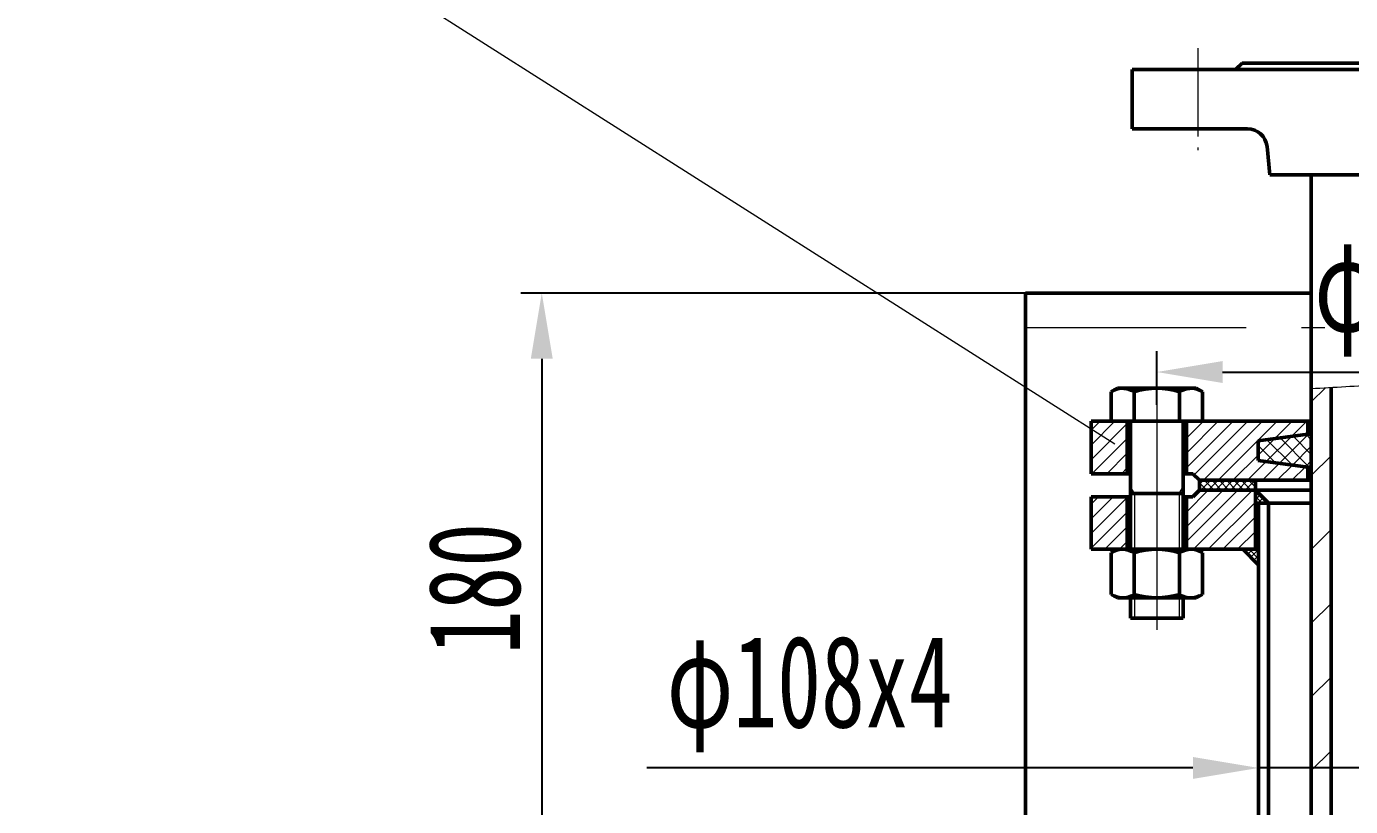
# Model space of a CAD drawing. Header units: millimetres. Extents: x 17368 to 100025, y -24769 to 12950.
# Drawn here: x 45380 to 45430.4, y -8972.7 to -8943 of the extents above; entities that cross this region are included whole.
import ezdxf

# ---------------------------------------------------------------- set-up
doc = ezdxf.new("R2010")
doc.units = ezdxf.units.MM
doc.header["$LTSCALE"] = 2.8
for name, pattern in [('AM_ISO02W050', [7.5, 6, -1.5]), ('AM_ISO02W050x2', [3.75, 3, -0.75]), ('AM_ISO08W050', [18, 12, -1.5, 3, -1.5]), ('AM_ISO08W050x2', [9, 6, -0.75, 1.5, -0.75])]:
    doc.linetypes.add(name, pattern=pattern)
doc.layers.get('0').update_dxf_attribs({"lineweight": 50})
doc.layers.get('Defpoints').update_dxf_attribs({"lineweight": 50})
for name, color, linetype, lineweight in [('AM_0N', 7, 'Continuous', 50), ('AM_3N', 6, 'AM_ISO02W050', 15), ('AM_4N', 3, 'Continuous', 15), ('AM_7N', 4, 'AM_ISO08W050', 15), ('细实线', 5, 'Continuous', 15)]:
    doc.layers.add(name, color=color, linetype=linetype, lineweight=lineweight)
doc.styles.add('仿宋体', font='', dxfattribs={"width": 0.7, "height": 3.5})
doc.styles.get('仿宋体').set_extended_font_data('FangSong_GB2312')
doc.dimstyles.new('ISO-25', dxfattribs={"dimtxt": 3.5, "dimasz": 2.5, "dimexe": 1.25, "dimexo": 0.625, "dimtad": 1, "dimdsep": 46, "dimtxsty": '仿宋体', "dimcen": 2.5, "dimadec": 0, "dimazin": 0, "dimtfac": 1, "dimtmove": 0, "dimatfit": 1, "dimfxl": 0, "dimarcsym": 0})
pattern_1 = [(45, (37331.3713, -9270.0737), (-0.280633004, 0.280633004), [])]

# ---------------------------------------------------------------- blocks, each defined once
blk = doc.blocks.new('*D1254')
at = {"layer": 'Defpoints', "color": 0, "lineweight": 15}
for p in [(45360.081, -8799.547), (45435.413, -8799.547), (45464.288, -9383.659)]:
    blk.add_point(p, dxfattribs=at)
at = {"layer": '细实线', "color": 0, "lineweight": -2}
for p, q in [((45434.788, -8799.547), (45359.281, -8799.547)), ((45360.081, -9381.159), (45360.081, -8802.047)), ((45463.663, -9383.659), (45359.281, -9383.659))]:
    blk.add_line(p, q, dxfattribs=at)
at = {"layer": '细实线', "color": 0, "lineweight": 15}
for points in [[(45359.664, -8802.047), (45360.497, -8802.047), (45360.081, -8799.547)], [(45359.664, -9381.159), (45360.497, -9381.159), (45360.081, -9383.659)]]:
    blk.add_solid(points, dxfattribs=at)
at = {"layer": '细实线', "color": 0, "lineweight": 15, "insert": (45357.531, -9091.603), "char_height": 3.5, "attachment_point": 5, "rotation": 90, "style": '仿宋体'}
blk.add_mtext('～4670', dxfattribs=at)
blk = doc.blocks.new('*D1257')
at = {"layer": 'Defpoints', "color": 0, "lineweight": 15}
for p in [(45444.288, -8956.154), (45423.038, -8958.022), (45444.288, -8958.023)]:
    blk.add_point(p, dxfattribs=at)
at = {"layer": '细实线', "color": 0, "lineweight": -2}
for p, q in [((45423.038, -8957.397), (45423.038, -8955.354)), ((45444.288, -8957.398), (45444.288, -8955.354)), ((45425.538, -8956.154), (45441.788, -8956.154))]:
    blk.add_line(p, q, dxfattribs=at)
at = {"layer": '细实线', "color": 0, "lineweight": 15}
for points in [[(45425.538, -8955.737), (45425.538, -8956.57), (45423.038, -8956.154)], [(45441.788, -8955.737), (45441.788, -8956.57), (45444.288, -8956.154)]]:
    blk.add_solid(points, dxfattribs=at)
at = {"layer": '细实线', "color": 0, "lineweight": 15, "insert": (45432.799, -8953.339), "char_height": 3.5, "attachment_point": 5, "style": '仿宋体'}
blk.add_mtext('φ170', dxfattribs=at)
blk = doc.blocks.new('*D1273')
at = {"layer": 'Defpoints', "color": 0, "linetype": 'Continuous', "lineweight": 15}
for p in [(45422.123, -8953.147), (45399.638, -8975.647), (45422.123, -8975.647)]:
    blk.add_point(p, dxfattribs=at)
at = {"layer": '细实线', "color": 0, "linetype": 'Continuous', "lineweight": -2}
for p, q in [((45421.498, -8953.147), (45398.838, -8953.147)), ((45399.638, -8955.647), (45399.638, -8973.147)), ((45421.498, -8975.647), (45398.838, -8975.647))]:
    blk.add_line(p, q, dxfattribs=at)
at = {"layer": '细实线', "color": 0, "linetype": 'Continuous', "lineweight": 15}
for points in [[(45399.221, -8955.647), (45400.054, -8955.647), (45399.638, -8953.147)], [(45399.221, -8973.147), (45400.054, -8973.147), (45399.638, -8975.647)]]:
    blk.add_solid(points, dxfattribs=at)
at = {"layer": '细实线', "color": 0, "linetype": 'Continuous', "lineweight": 15, "insert": (45397.088, -8964.397), "char_height": 3.5, "attachment_point": 5, "rotation": 90, "style": '仿宋体'}
blk.add_mtext('180', dxfattribs=at)
blk = doc.blocks.new('*D1482')
at = {"layer": 'Defpoints', "color": 0, "lineweight": 15}
for p in [(45426.913, -8971.22), (45426.913, -8971.52), (45440.413, -8971.52)]:
    blk.add_point(p, dxfattribs=at)
at = {"layer": '细实线', "color": 0, "lineweight": -2}
for p, q in [((45426.913, -8970.895), (45426.913, -8970.42)), ((45440.413, -8970.895), (45440.413, -8970.42)), ((45424.413, -8971.22), (45403.631, -8971.22)), ((45440.413, -8971.22), (45426.913, -8971.22)), ((45442.913, -8971.22), (45445.413, -8971.22))]:
    blk.add_line(p, q, dxfattribs=at)
at = {"layer": '细实线', "color": 0, "lineweight": 15}
for points in [[(45424.413, -8970.803), (45424.413, -8971.636), (45426.913, -8971.22)], [(45442.913, -8970.803), (45442.913, -8971.636), (45440.413, -8971.22)]]:
    blk.add_solid(points, dxfattribs=at)
at = {"layer": '细实线', "color": 0, "lineweight": 15, "insert": (45409.828, -8968.405), "char_height": 3.5, "attachment_point": 5, "style": '仿宋体'}
blk.add_mtext('φ108x4', dxfattribs=at)

msp = doc.modelspace()

# ---------------------------------------------------------------- hatches: boundary and pattern name
at = {"layer": '细实线', "lineweight": 15}
h = msp.add_hatch(dxfattribs=at)
h.set_pattern_fill('ANSI31', color=256, scale=0.125, style=0)
h.set_pattern_definition(pattern_1)
h.paths.add_polyline_path([(45421.9127, -8958.02243), (45420.5377, -8958.02242), (45420.5377, -8960.02242), (45421.9127, -8960.02243)])
h.paths.add_polyline_path([(45426.88876, -8958.77246), (45428.7877, -8958.52246), (45428.7877, -8958.02246), (45424.1627, -8958.02244), (45424.1627, -8960.02244), (45424.4127, -8960.02244), (45424.6627, -8960.27244), (45428.7877, -8960.27246), (45428.7877, -8959.77246), (45426.88876, -8959.52246)])
h.paths.add_polyline_path([(45443.1627, -8958.02252), (45438.5377, -8958.0225), (45438.5377, -8958.52246), (45440.43664, -8958.77246), (45440.43664, -8959.52246), (45438.5377, -8959.77246), (45438.5377, -8960.2725), (45442.6627, -8960.27252), (45442.9127, -8960.02252), (45443.1627, -8960.02252)])
h.paths.add_polyline_path([(45446.7877, -8958.02253), (45445.4127, -8958.02253), (45445.4127, -8960.02253), (45446.7877, -8960.02253)])
h = msp.add_hatch(dxfattribs=at)
h.set_pattern_fill('ANSI37', color=256, scale=0.125, style=0)
h.set_pattern_definition([(45, (37331.3713, -9270.0737), (-0.280633004, 0.280633004), []), (135, (37331.3713, -9270.0737), (-0.280633004, -0.280633004), [])])
h.paths.add_polyline_path([(45428.9158, -8958.52246), (45428.7877, -8958.52246), (45426.88876, -8958.77246), (45426.88876, -8959.52246), (45428.7877, -8959.77246), (45428.9158, -8959.77246)])
h.paths.add_polyline_path([(45440.43664, -8958.77246), (45438.5377, -8958.52246), (45438.41271, -8958.52246), (45438.41271, -8959.77246), (45438.5377, -8959.77246), (45440.43664, -8959.52246)])
at = {"layer": '细实线', "linetype": 'Continuous', "lineweight": 15}
h = msp.add_hatch(dxfattribs=at)
h.set_pattern_fill('ANSI37', color=5, scale=0.0625, style=0)
h.set_pattern_definition([(45, (37331.3713, -9270.0737), (-0.140316502, 0.140316502), []), (135, (37331.3713, -9270.0737), (-0.140316502, -0.140316502), [])])
h.paths.add_polyline_path([(45426.7877, -8960.27245), (45424.6627, -8960.27244), (45424.6627, -8960.64745), (45426.7877, -8960.64745)])
at = {"layer": '细实线', "lineweight": 15}
h = msp.add_hatch(dxfattribs=at)
h.set_pattern_fill('ANSI31', color=256, scale=0.125, style=0)
h.set_pattern_definition(pattern_1)
h.paths.add_polyline_path([(45421.9127, -8960.89745), (45420.5377, -8960.89745), (45420.53769, -8962.89745), (45421.91269, -8962.89745)])
h.paths.add_polyline_path([(45426.7877, -8960.64745), (45424.6627, -8960.64745), (45424.4127, -8960.89745), (45424.1627, -8960.89745), (45424.16269, -8962.89745), (45426.78769, -8962.89745)])
h.paths.add_polyline_path([(45443.1627, -8960.89745), (45442.9127, -8960.89745), (45442.6627, -8960.64745), (45440.5377, -8960.64745), (45440.53769, -8962.89745), (45443.16269, -8962.89745)])
h.paths.add_polyline_path([(45446.7877, -8960.89745), (45445.4127, -8960.89745), (45445.41269, -8962.89745), (45446.78769, -8962.89745)])
at = {"layer": '细实线', "lineweight": 13}
h = msp.add_hatch(dxfattribs=at)
h.set_pattern_fill('ANSI37', color=256, scale=0.05, style=0)
h.paths.add_polyline_path([(45426.7877, -8960.64745), (45426.7877, -8961.14745), (45427.2877, -8961.14745)])
h.paths.add_polyline_path([(45426.9127, -8963.49669), (45426.9127, -8962.89745), (45426.31346, -8962.89745)])
h.paths.add_polyline_path([(45440.5377, -8961.14741), (45440.5377, -8960.64745), (45440.53765, -8960.64745), (45440.0377, -8961.1474), (45440.0377, -8961.14742)])
h.paths.add_polyline_path([(45440.4127, -8963.49665), (45441.01189, -8962.89745), (45440.4127, -8962.89745)])

# ---------------------------------------------------------------- linework, layer by layer
for p, q in [((45428.9158, -9033.0925), (45428.9158, -8948.64745)), ((45429.6658, -8984.32428), (45429.6658, -8956.73871)), ((45427.2877, -8961.14745), (45428.9158, -8961.14745))]:
    msp.add_line(p, q)
at = {"color": 7}
for p, q in [((45428.7877, -8958.52246), (45426.88876, -8958.77246)), ((45426.88876, -8958.77246), (45426.88876, -8959.52246)), ((45428.7877, -8958.52246), (45428.9127, -8958.52246)), ((45428.7877, -8959.77246), (45426.88876, -8959.52246)), ((45428.7877, -8959.77246), (45428.9127, -8959.77246)), ((45420.5377, -8960.02242), (45422.0377, -8960.02243)), ((45424.0377, -8960.02244), (45424.4127, -8960.02244)), ((45424.6627, -8960.27244), (45424.4127, -8960.02244)), ((45424.6627, -8960.27244), (45424.6627, -8960.64745)), ((45426.7877, -8960.64745), (45426.7877, -8960.27245)), ((45424.6627, -8960.64745), (45424.4127, -8960.89745)), ((45426.7877, -8960.64745), (45427.2877, -8961.14745)), ((45420.5377, -8960.89745), (45422.0377, -8960.89745)), ((45424.0377, -8960.89745), (45424.4127, -8960.89745)), ((45427.2877, -8961.14745), (45426.7877, -8961.14745))]:
    msp.add_line(p, q, dxfattribs=at)
at = {"layer": 'AM_0N'}
for p, q in [((45418.03771, -8953.14745), (45428.9158, -8953.14745)), ((45418.03771, -8974.20995), (45418.03771, -8953.14745)), ((45421.3052, -8956.90667), (45421.5377, -8956.77243)), ((45424.7702, -8956.90667), (45424.5377, -8956.77243))]:
    msp.add_line(p, q, dxfattribs=at)
at = {"layer": 'AM_0N', "extrusion": (0, 1, 0)}
for p, q in [((45424.5377, -8956.77243), (45421.5377, -8956.77243)), ((45421.3052, -8958.02243), (45422.0377, -8958.02243)), ((45424.0377, -8958.02243), (45422.0377, -8958.02243)), ((45422.0377, -8958.02243), (45424.0377, -8958.02243)), ((45424.0377, -8958.02243), (45424.7702, -8958.02243)), ((45422.03769, -8960.77243), (45424.03769, -8960.77243)), ((45424.53772, -8962.89745), (45421.53772, -8962.89745)), ((45424.53772, -8964.74745), (45421.53772, -8964.74745)), ((45422.0377, -8965.52243), (45424.0377, -8965.52243))]:
    msp.add_line(p, q, dxfattribs=at)
at = {"layer": 'AM_0N', "extrusion": (1, 0, 0)}
for p, q in [((45421.3052, -8956.90667), (45421.3052, -8958.02243)), ((45422.17123, -8956.90667), (45422.17123, -8958.02243)), ((45423.90418, -8956.90667), (45423.90418, -8958.02243)), ((45424.7702, -8956.90667), (45424.7702, -8958.02243)), ((45422.0377, -8958.02243), (45422.0377, -8962.89745)), ((45424.0377, -8958.02243), (45424.0377, -8962.89745)), ((45422.0377, -8962.02243), (45422.0377, -8961.77243)), ((45424.0377, -8962.02243), (45424.0377, -8961.77243)), ((45423.90397, -8963.03168), (45423.90397, -8964.61322)), ((45422.0377, -8964.74745), (45422.0377, -8965.52243)), ((45424.0377, -8964.74745), (45424.0377, -8965.52243))]:
    msp.add_line(p, q, dxfattribs=at)
at = {"layer": 'AM_0N'}
for points in [[(45421.30522, -8963.03168), (45421.53772, -8962.89745)], [(45424.77022, -8963.03168), (45424.53772, -8962.89745)], [(45421.30522, -8964.61322), (45421.53772, -8964.74745)], [(45424.77022, -8964.61322), (45424.53772, -8964.74745)]]:
    msp.add_lwpolyline(points, dxfattribs=at)
at = {"layer": 'AM_0N', "extrusion": (1, 0, 0)}
for elevation in [45421.30522, 45422.17147, 45424.77022]:
    msp.add_lwpolyline([(-8963.03168, 0), (-8964.61322, 0)], dxfattribs=dict(at, elevation=elevation))
at = {"layer": 'AM_0N'}
for centre, radius, start, end in [((45421.73822, -8957.53796), 0.76552, 55.553128, 115.553128), ((45423.0377, -8959.63608), 2.86365, 72.387526, 107.612474), ((45424.33719, -8957.53796), 0.76552, 64.446872, 124.446872), ((45421.73835, -8963.66334), 0.76589, 55.561531, 115.561531), ((45423.03772, -8965.75965), 2.8622, 72.383031, 107.616969), ((45424.3371, -8963.66334), 0.76589, 64.438469, 124.438469), ((45421.73835, -8963.98156), 0.76589, 244.438469, 304.438469), ((45423.03772, -8961.88525), 2.8622, 252.383031, 287.616969), ((45424.3371, -8963.98156), 0.76589, 235.561531, 295.561531)]:
    msp.add_arc(centre, radius, start, end, dxfattribs=at)
at = {"layer": 'AM_3N', "linetype": 'AM_ISO02W050x2', "lineweight": 15, "extrusion": (0, 1, 0)}
msp.add_line((45418.03771, -8954.45995), (45429.4312, -8954.45995), dxfattribs=at)
at = {"layer": 'AM_4N', "lineweight": 15}
for p, q in [((45422.19105, -8960.77243), (45422.03769, -8960.52243)), ((45423.88432, -8960.77243), (45424.03769, -8960.52243))]:
    msp.add_line(p, q, dxfattribs=at)
at = {"layer": 'AM_4N', "lineweight": 15, "extrusion": (1, 0, 0)}
for p, q in [((45422.19107, -8960.77243), (45422.19107, -8962.89745)), ((45423.88434, -8960.77243), (45423.88434, -8962.89745)), ((45422.19107, -8964.74745), (45422.19107, -8965.52243)), ((45423.88434, -8964.74745), (45423.88434, -8965.52243))]:
    msp.add_line(p, q, dxfattribs=at)
at = {"layer": 'AM_7N', "linetype": 'AM_ISO08W050x2', "lineweight": 15, "ltscale": 0.2}
msp.add_line((45424.6002, -8943.83495), (45424.60019, -8947.70995), dxfattribs=at)
at = {"layer": 'AM_7N', "linetype": 'AM_ISO08W050x2', "lineweight": 15}
msp.add_line((45423.0377, -8957.39743), (45423.03769, -8964.6273), dxfattribs=at)
at = {"layer": 'AM_7N', "linetype": 'AM_ISO08W050x2', "lineweight": 15, "extrusion": (1, 0, 0), "elevation": 45423.0377}
msp.add_lwpolyline([(-8956.39743, 0), (-8965.96893, 0)], dxfattribs=at)
at = {"layer": '细实线', "lineweight": 15}
for p, q in [((45421.4375, -8958.8976), (45347.696, -8912.0319)), ((45428.9158, -8957.28872), (45429.45439, -8956.75013)), ((45428.9158, -8960.09505), (45429.6658, -8959.34505)), ((45428.9158, -8962.90138), (45429.6658, -8962.15138)), ((45428.9158, -8965.70771), (45429.6658, -8964.95771)), ((45428.9158, -8968.51404), (45429.6658, -8967.76404)), ((45428.9158, -8971.32037), (45429.6658, -8970.57037))]:
    msp.add_line(p, q, dxfattribs=at)
at = {"layer": '细实线', "color": 7, "linetype": 'Continuous', "lineweight": 50}
for p, q in [((45422.10021, -8944.64745), (45422.1002, -8946.89745)), ((45422.10021, -8944.64745), (45433.66271, -8944.64745)), ((45426.28771, -8944.39745), (45426.03771, -8944.64745)), ((45441.03771, -8944.39745), (45426.28771, -8944.39745)), ((45426.48395, -8946.89745), (45422.1002, -8946.89745)), ((45427.33769, -8948.64745), (45427.23023, -8947.57282)), ((45433.66271, -8948.64745), (45427.33769, -8948.64745)), ((45420.5377, -8960.02242), (45420.5377, -8958.02242)), ((45428.9158, -8958.02246), (45420.5377, -8958.02242)), ((45421.9127, -8960.02243), (45421.9127, -8958.02243)), ((45424.1627, -8960.02244), (45424.1627, -8958.02244)), ((45428.7877, -8958.52246), (45428.7877, -8958.02246)), ((45428.7877, -8960.27246), (45428.7877, -8959.77246)), ((45428.9158, -8960.27246), (45424.6627, -8960.27244)), ((45428.9158, -8960.64745), (45424.6627, -8960.64745)), ((45426.7877, -8960.64745), (45426.78769, -8962.89745)), ((45420.5377, -8960.89745), (45420.53769, -8962.89745)), ((45421.9127, -8960.89745), (45421.91269, -8962.89745)), ((45424.1627, -8960.89745), (45424.16269, -8962.89745)), ((45426.91267, -8961.14745), (45426.91267, -8983.39745)), ((45427.28767, -8961.14745), (45427.28767, -8983.39745)), ((45426.9127, -8962.89745), (45420.53769, -8962.89745)), ((45426.9127, -8963.49669), (45426.31346, -8962.89745))]:
    msp.add_line(p, q, dxfattribs=at)
msp.add_arc((45426.48395, -8947.64745), 0.75, 5.710593, 89.999999, dxfattribs=at)
at = {"layer": '细实线', "lineweight": 15}
msp.add_spline([(45428.9158, -8956.7782), (45431.52832, -8956.60841), (45434.6678, -8956.45704), (45438.03771, -8956.5858), (45438.41271, -8956.4454)], degree=3, dxfattribs=at)

# ---------------------------------------------------------------- dimensions: what is measured, and where the dimension line sits
dim = msp.add_linear_dim(base=(45360.08079, -8799.54745), p1=(45464.28771, -9383.65872), p2=(45435.41271, -8799.54745), angle=90, text='～4670', dimstyle='ISO-25', override={"dimexe": 0.8, "dimgap": 0.8}, dxfattribs=at)
dim.commit()
dim.dimension.update_dxf_attribs({"geometry": '*D1254', "text_midpoint": (45357.53079, -9091.60308)})
for base, p1, p2, text, picture, middle in [((45444.2877, -8956.15357), (45423.0377, -8958.02243), (45444.2877, -8958.02252), 'φ170', '*D1257', (45432.7988, -8956.15357)), ((45426.91267, -8971.21953), (45440.41267, -8971.51983), (45426.91267, -8971.51983), 'φ108x4', '*D1482', (45409.8276, -8971.21953))]:
    dim = msp.add_linear_dim(base=base, p1=p1, p2=p2, text=text, dimstyle='ISO-25', override={"dimexe": 0.8, "dimgap": 0.8}, dxfattribs=at)
    dim.commit()
    dim.dimension.update_dxf_attribs({"geometry": picture, "text_midpoint": middle, "dimtype": 160})
at = {"layer": '细实线', "color": 5, "linetype": 'Continuous', "lineweight": 15}
dim = msp.add_linear_dim(base=(45399.63783, -8975.64745), p1=(45422.1229, -8953.14745), p2=(45422.1229, -8975.64745), angle=90, text='180', dimstyle='ISO-25', override={"dimexe": 0.8, "dimgap": 0.8}, dxfattribs=at)
dim.commit()
dim.dimension.update_dxf_attribs({"geometry": '*D1273', "text_midpoint": (45397.08783, -8964.39745)})

doc.saveas('drawing.dxf')
